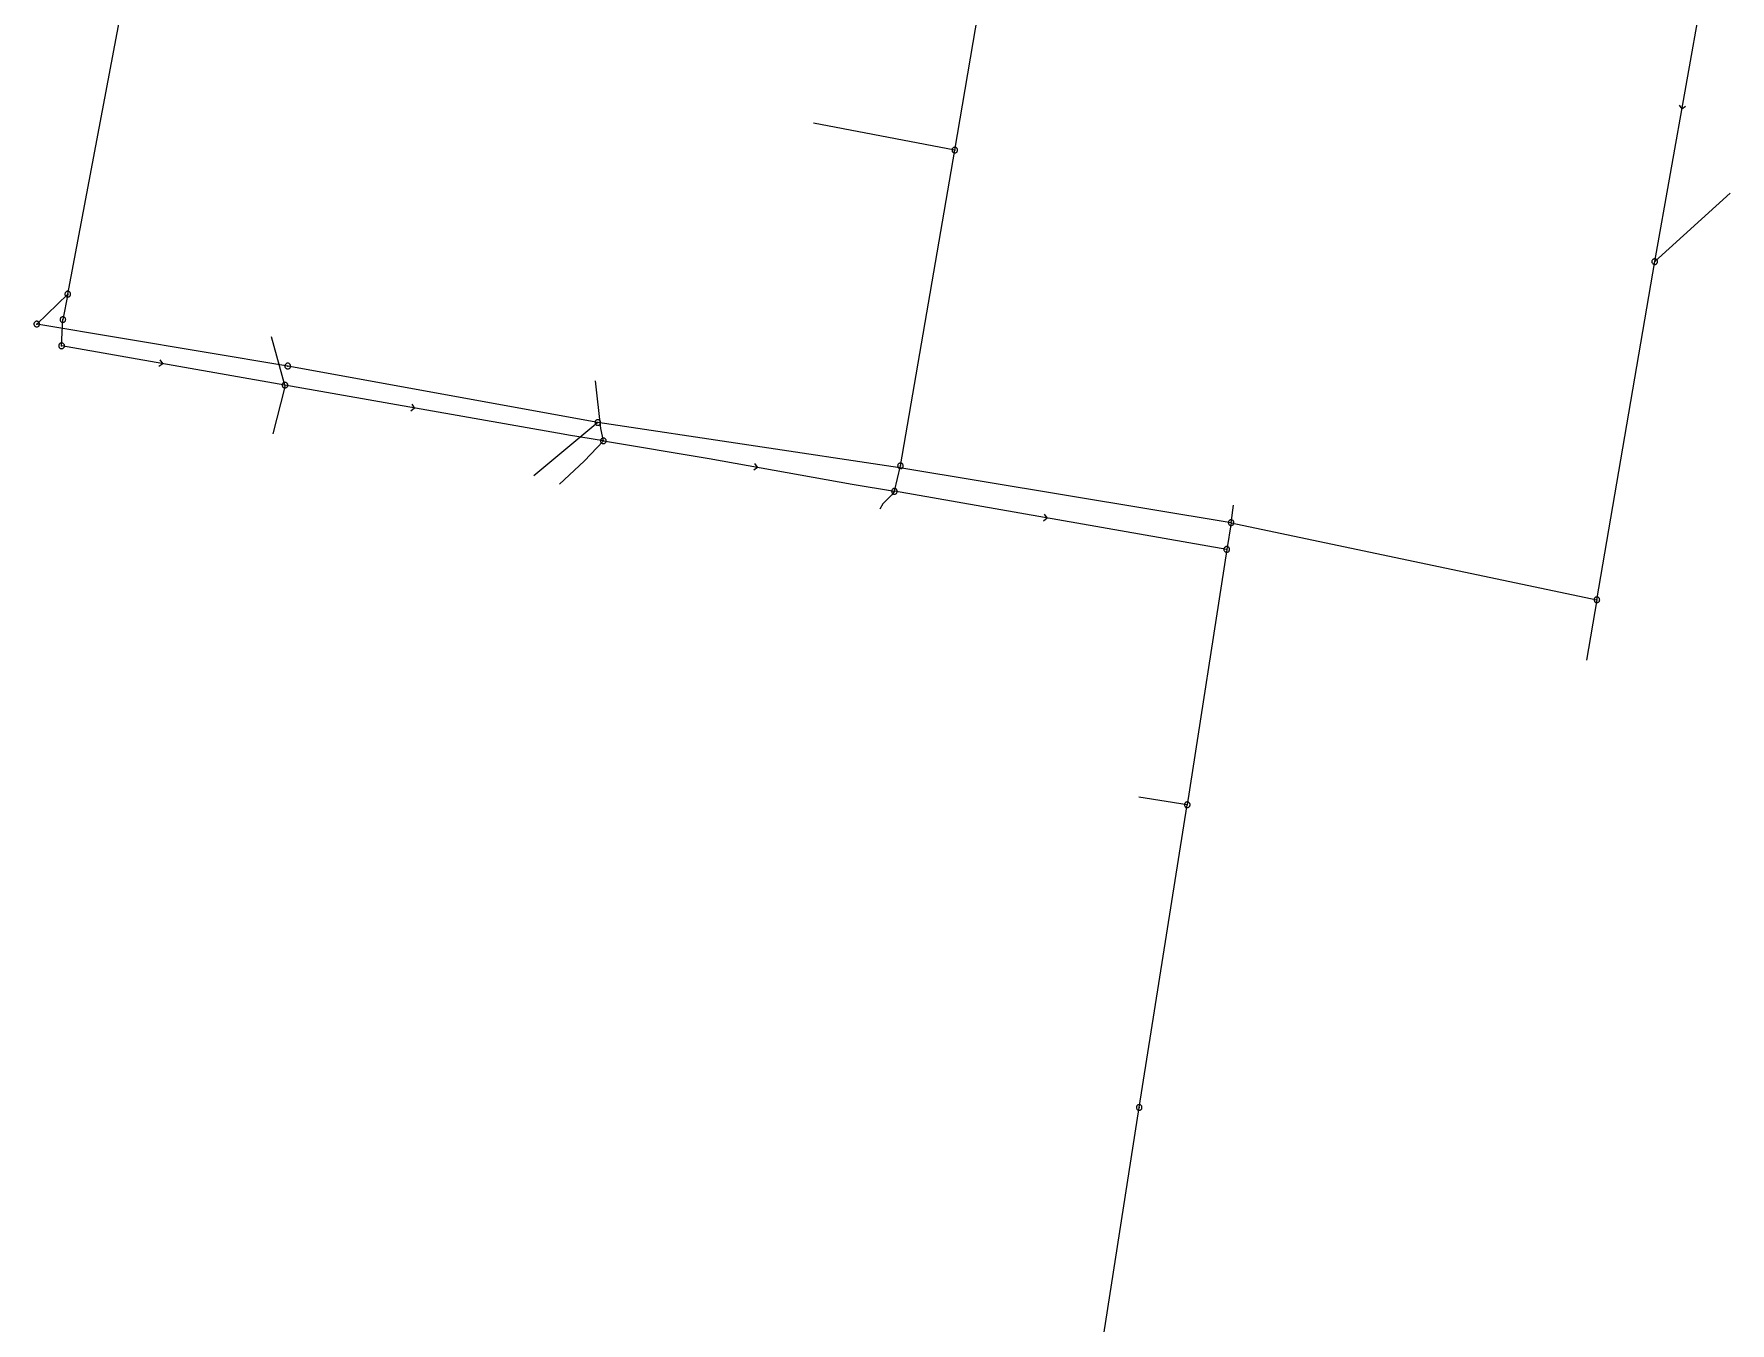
# Model space of a CAD drawing. Header units: metres. Extents: x 25504150 to 25508618, y 6694193 to 6702753.
# Drawn here: x 25505776.8 to 25506054, y 6697998.1 to 6698208.7 of the extents above; entities that cross this region are included whole.
import ezdxf

# ---------------------------------------------------------------- set-up
doc = ezdxf.new("R2010")
doc.units = ezdxf.units.M
for name, pattern in [('Sewer_node', [0]), ('Viemariputket', [0]), ('Viemarivarusteet', [0])]:
    doc.linetypes.add(name, pattern=pattern)
for name, color, linetype, lineweight in [('Sewer_node', 7, 'Sewer_node', 0), ('Viemariputket', 7, 'Viemariputket', 0), ('Viemarivarusteet', 7, 'Viemarivarusteet', 0)]:
    doc.layers.add(name, color=color, linetype=linetype, lineweight=lineweight)

msp = doc.modelspace()

# ---------------------------------------------------------------- linework, layer by layer
at = {"layer": 'Sewer_node', "color": 46, "linetype": 'Continuous', "true_color": 0x7f5f00, "flags": 128}
for points in [[(25506045.71, 6698197.08), (25506046.15, 6698196.48), (25506046.75, 6698196.91)], [(25505797.25, 6698154.4), (25505797.86, 6698154.84), (25505797.42, 6698155.44)], [(25505838.43, 6698147.15), (25505839.03, 6698147.6), (25505838.6, 6698148.2)], [(25505894.45, 6698137.47), (25505895.05, 6698137.92), (25505894.62, 6698138.52)], [(25505941.79, 6698129.18), (25505942.39, 6698129.63), (25505941.95, 6698130.23)]]:
    msp.add_lwpolyline(points, dxfattribs=at)
for points, elevation in [([(25505927.77, 6698189.73), (25505927.76, 6698189.8), (25505927.75, 6698189.87), (25505927.72, 6698189.94), (25505927.68, 6698190), (25505927.64, 6698190.06), (25505927.58, 6698190.1), (25505927.52, 6698190.14), (25505927.45, 6698190.17), (25505927.38, 6698190.18), (25505927.31, 6698190.19), (25505927.24, 6698190.18), (25505927.17, 6698190.17), (25505927.1, 6698190.14), (25505927.04, 6698190.1), (25505926.98, 6698190.06), (25505926.94, 6698190), (25505926.9, 6698189.94), (25505926.87, 6698189.87), (25505926.86, 6698189.8), (25505926.85, 6698189.73), (25505926.86, 6698189.66), (25505926.87, 6698189.59), (25505926.9, 6698189.52), (25505926.94, 6698189.46), (25505926.98, 6698189.4), (25505927.04, 6698189.36), (25505927.1, 6698189.32), (25505927.17, 6698189.29), (25505927.24, 6698189.28), (25505927.31, 6698189.27), (25505927.38, 6698189.28), (25505927.45, 6698189.29), (25505927.52, 6698189.32), (25505927.58, 6698189.36), (25505927.64, 6698189.4), (25505927.68, 6698189.46), (25505927.72, 6698189.52), (25505927.75, 6698189.59), (25505927.76, 6698189.66)], 38.36), ([(25506042.15, 6698171.5), (25506042.14, 6698171.57), (25506042.13, 6698171.64), (25506042.1, 6698171.71), (25506042.06, 6698171.77), (25506042.02, 6698171.83), (25506041.96, 6698171.87), (25506041.9, 6698171.91), (25506041.83, 6698171.94), (25506041.76, 6698171.95), (25506041.69, 6698171.96), (25506041.62, 6698171.95), (25506041.55, 6698171.94), (25506041.48, 6698171.91), (25506041.42, 6698171.87), (25506041.36, 6698171.83), (25506041.32, 6698171.77), (25506041.28, 6698171.71), (25506041.25, 6698171.64), (25506041.24, 6698171.57), (25506041.23, 6698171.5), (25506041.24, 6698171.43), (25506041.25, 6698171.36), (25506041.28, 6698171.29), (25506041.32, 6698171.23), (25506041.36, 6698171.17), (25506041.42, 6698171.13), (25506041.48, 6698171.09), (25506041.55, 6698171.06), (25506041.62, 6698171.05), (25506041.69, 6698171.04), (25506041.76, 6698171.05), (25506041.83, 6698171.06), (25506041.9, 6698171.09), (25506041.96, 6698171.13), (25506042.02, 6698171.17), (25506042.06, 6698171.23), (25506042.1, 6698171.29), (25506042.13, 6698171.36), (25506042.14, 6698171.43)], 38.15), ([(25505782.81, 6698166.2), (25505782.8, 6698166.27), (25505782.79, 6698166.35), (25505782.76, 6698166.41), (25505782.72, 6698166.48), (25505782.67, 6698166.53), (25505782.62, 6698166.58), (25505782.55, 6698166.62), (25505782.49, 6698166.65), (25505782.41, 6698166.66), (25505782.34, 6698166.67), (25505782.27, 6698166.66), (25505782.19, 6698166.65), (25505782.13, 6698166.62), (25505782.06, 6698166.58), (25505782.01, 6698166.53), (25505781.96, 6698166.48), (25505781.92, 6698166.41), (25505781.89, 6698166.35), (25505781.88, 6698166.27), (25505781.87, 6698166.2), (25505781.88, 6698166.13), (25505781.89, 6698166.05), (25505781.92, 6698165.99), (25505781.96, 6698165.92), (25505782.01, 6698165.87), (25505782.06, 6698165.82), (25505782.13, 6698165.78), (25505782.19, 6698165.75), (25505782.27, 6698165.74), (25505782.34, 6698165.73), (25505782.41, 6698165.74), (25505782.49, 6698165.75), (25505782.55, 6698165.78), (25505782.62, 6698165.82), (25505782.67, 6698165.87), (25505782.72, 6698165.92), (25505782.76, 6698165.99), (25505782.79, 6698166.05), (25505782.8, 6698166.13)], 38.7), ([(25505782, 6698162.03), (25505781.99, 6698162.1), (25505781.98, 6698162.17), (25505781.95, 6698162.24), (25505781.91, 6698162.3), (25505781.87, 6698162.36), (25505781.81, 6698162.4), (25505781.75, 6698162.44), (25505781.68, 6698162.47), (25505781.61, 6698162.48), (25505781.54, 6698162.49), (25505781.47, 6698162.48), (25505781.4, 6698162.47), (25505781.33, 6698162.44), (25505781.27, 6698162.4), (25505781.21, 6698162.36), (25505781.17, 6698162.3), (25505781.13, 6698162.24), (25505781.1, 6698162.17), (25505781.09, 6698162.1), (25505781.08, 6698162.03), (25505781.09, 6698161.96), (25505781.1, 6698161.89), (25505781.13, 6698161.82), (25505781.17, 6698161.76), (25505781.21, 6698161.7), (25505781.27, 6698161.66), (25505781.33, 6698161.62), (25505781.4, 6698161.59), (25505781.47, 6698161.58), (25505781.54, 6698161.57), (25505781.61, 6698161.58), (25505781.68, 6698161.59), (25505781.75, 6698161.62), (25505781.81, 6698161.66), (25505781.87, 6698161.7), (25505781.91, 6698161.76), (25505781.95, 6698161.82), (25505781.98, 6698161.89), (25505781.99, 6698161.96)], 38.74), ([(25505781.8, 6698157.75), (25505781.79, 6698157.82), (25505781.78, 6698157.9), (25505781.75, 6698157.96), (25505781.71, 6698158.03), (25505781.66, 6698158.08), (25505781.61, 6698158.13), (25505781.54, 6698158.17), (25505781.48, 6698158.2), (25505781.4, 6698158.21), (25505781.33, 6698158.22), (25505781.26, 6698158.21), (25505781.18, 6698158.2), (25505781.12, 6698158.17), (25505781.05, 6698158.13), (25505781, 6698158.08), (25505780.95, 6698158.03), (25505780.91, 6698157.96), (25505780.88, 6698157.9), (25505780.87, 6698157.82), (25505780.86, 6698157.75), (25505780.87, 6698157.68), (25505780.88, 6698157.6), (25505780.91, 6698157.54), (25505780.95, 6698157.47), (25505781, 6698157.42), (25505781.05, 6698157.37), (25505781.12, 6698157.33), (25505781.18, 6698157.3), (25505781.26, 6698157.29), (25505781.33, 6698157.28), (25505781.4, 6698157.29), (25505781.48, 6698157.3), (25505781.54, 6698157.33), (25505781.61, 6698157.37), (25505781.66, 6698157.42), (25505781.71, 6698157.47), (25505781.75, 6698157.54), (25505781.78, 6698157.6), (25505781.79, 6698157.68)], 38.63), ([(25505818.3, 6698151.33), (25505818.29, 6698151.4), (25505818.28, 6698151.47), (25505818.25, 6698151.54), (25505818.21, 6698151.6), (25505818.17, 6698151.66), (25505818.11, 6698151.7), (25505818.05, 6698151.74), (25505817.98, 6698151.77), (25505817.91, 6698151.78), (25505817.84, 6698151.79), (25505817.77, 6698151.78), (25505817.7, 6698151.77), (25505817.63, 6698151.74), (25505817.57, 6698151.7), (25505817.51, 6698151.66), (25505817.47, 6698151.6), (25505817.43, 6698151.54), (25505817.4, 6698151.47), (25505817.39, 6698151.4), (25505817.38, 6698151.33), (25505817.39, 6698151.26), (25505817.4, 6698151.19), (25505817.43, 6698151.12), (25505817.47, 6698151.06), (25505817.51, 6698151), (25505817.57, 6698150.96), (25505817.63, 6698150.92), (25505817.7, 6698150.89), (25505817.77, 6698150.88), (25505817.84, 6698150.87), (25505817.91, 6698150.88), (25505817.98, 6698150.89), (25505818.05, 6698150.92), (25505818.11, 6698150.96), (25505818.17, 6698151), (25505818.21, 6698151.06), (25505818.25, 6698151.12), (25505818.28, 6698151.19), (25505818.29, 6698151.26)], 38.52), ([(25505870.33, 6698142.23), (25505870.32, 6698142.3), (25505870.31, 6698142.37), (25505870.28, 6698142.44), (25505870.24, 6698142.5), (25505870.2, 6698142.56), (25505870.14, 6698142.6), (25505870.08, 6698142.64), (25505870.01, 6698142.67), (25505869.94, 6698142.68), (25505869.87, 6698142.69), (25505869.8, 6698142.68), (25505869.73, 6698142.67), (25505869.66, 6698142.64), (25505869.6, 6698142.6), (25505869.54, 6698142.56), (25505869.5, 6698142.5), (25505869.46, 6698142.44), (25505869.43, 6698142.37), (25505869.42, 6698142.3), (25505869.41, 6698142.23), (25505869.42, 6698142.16), (25505869.43, 6698142.09), (25505869.46, 6698142.02), (25505869.5, 6698141.96), (25505869.54, 6698141.9), (25505869.6, 6698141.86), (25505869.66, 6698141.82), (25505869.73, 6698141.79), (25505869.8, 6698141.78), (25505869.87, 6698141.77), (25505869.94, 6698141.78), (25505870.01, 6698141.79), (25505870.08, 6698141.82), (25505870.14, 6698141.86), (25505870.2, 6698141.9), (25505870.24, 6698141.96), (25505870.28, 6698142.02), (25505870.31, 6698142.09), (25505870.32, 6698142.16)], 38.3), ([(25505918.89, 6698138.14), (25505918.88, 6698138.21), (25505918.87, 6698138.28), (25505918.84, 6698138.35), (25505918.8, 6698138.41), (25505918.76, 6698138.47), (25505918.7, 6698138.51), (25505918.64, 6698138.55), (25505918.57, 6698138.58), (25505918.5, 6698138.59), (25505918.43, 6698138.6), (25505918.36, 6698138.59), (25505918.29, 6698138.58), (25505918.22, 6698138.55), (25505918.16, 6698138.51), (25505918.1, 6698138.47), (25505918.06, 6698138.41), (25505918.02, 6698138.35), (25505917.99, 6698138.28), (25505917.98, 6698138.21), (25505917.97, 6698138.14), (25505917.98, 6698138.07), (25505917.99, 6698138), (25505918.02, 6698137.93), (25505918.06, 6698137.87), (25505918.1, 6698137.81), (25505918.16, 6698137.77), (25505918.22, 6698137.73), (25505918.29, 6698137.7), (25505918.36, 6698137.69), (25505918.43, 6698137.68), (25505918.5, 6698137.69), (25505918.57, 6698137.7), (25505918.64, 6698137.73), (25505918.7, 6698137.77), (25505918.76, 6698137.81), (25505918.8, 6698137.87), (25505918.84, 6698137.93), (25505918.87, 6698138), (25505918.88, 6698138.07)], 38.09), ([(25505917.9, 6698133.98), (25505917.89, 6698134.05), (25505917.88, 6698134.12), (25505917.85, 6698134.19), (25505917.81, 6698134.25), (25505917.77, 6698134.31), (25505917.71, 6698134.35), (25505917.65, 6698134.39), (25505917.58, 6698134.42), (25505917.51, 6698134.43), (25505917.44, 6698134.44), (25505917.37, 6698134.43), (25505917.3, 6698134.42), (25505917.23, 6698134.39), (25505917.17, 6698134.35), (25505917.11, 6698134.31), (25505917.07, 6698134.25), (25505917.03, 6698134.19), (25505917, 6698134.12), (25505916.99, 6698134.05), (25505916.98, 6698133.98), (25505916.99, 6698133.91), (25505917, 6698133.84), (25505917.03, 6698133.77), (25505917.07, 6698133.71), (25505917.11, 6698133.65), (25505917.17, 6698133.61), (25505917.23, 6698133.57), (25505917.3, 6698133.54), (25505917.37, 6698133.53), (25505917.44, 6698133.52), (25505917.51, 6698133.53), (25505917.58, 6698133.54), (25505917.65, 6698133.57), (25505917.71, 6698133.61), (25505917.77, 6698133.65), (25505917.81, 6698133.71), (25505917.85, 6698133.77), (25505917.88, 6698133.84), (25505917.89, 6698133.91)], 38.19), ([(25505972.93, 6698128.86), (25505972.92, 6698128.93), (25505972.91, 6698129), (25505972.88, 6698129.07), (25505972.84, 6698129.13), (25505972.8, 6698129.19), (25505972.74, 6698129.23), (25505972.68, 6698129.27), (25505972.61, 6698129.3), (25505972.54, 6698129.31), (25505972.47, 6698129.32), (25505972.4, 6698129.31), (25505972.33, 6698129.3), (25505972.26, 6698129.27), (25505972.2, 6698129.23), (25505972.14, 6698129.19), (25505972.1, 6698129.13), (25505972.06, 6698129.07), (25505972.03, 6698129), (25505972.02, 6698128.93), (25505972.01, 6698128.86), (25505972.02, 6698128.79), (25505972.03, 6698128.72), (25505972.06, 6698128.65), (25505972.1, 6698128.59), (25505972.14, 6698128.53), (25505972.2, 6698128.49), (25505972.26, 6698128.45), (25505972.33, 6698128.42), (25505972.4, 6698128.41), (25505972.47, 6698128.4), (25505972.54, 6698128.41), (25505972.61, 6698128.42), (25505972.68, 6698128.45), (25505972.74, 6698128.49), (25505972.8, 6698128.53), (25505972.84, 6698128.59), (25505972.88, 6698128.65), (25505972.91, 6698128.72), (25505972.92, 6698128.79)], 38.01), ([(25505972.22, 6698124.5), (25505972.21, 6698124.57), (25505972.2, 6698124.65), (25505972.17, 6698124.71), (25505972.13, 6698124.78), (25505972.08, 6698124.83), (25505972.03, 6698124.88), (25505971.96, 6698124.92), (25505971.9, 6698124.95), (25505971.82, 6698124.96), (25505971.75, 6698124.97), (25505971.68, 6698124.96), (25505971.6, 6698124.95), (25505971.54, 6698124.92), (25505971.47, 6698124.88), (25505971.42, 6698124.83), (25505971.37, 6698124.78), (25505971.33, 6698124.71), (25505971.3, 6698124.65), (25505971.29, 6698124.57), (25505971.28, 6698124.5), (25505971.29, 6698124.43), (25505971.3, 6698124.35), (25505971.33, 6698124.29), (25505971.37, 6698124.22), (25505971.42, 6698124.17), (25505971.47, 6698124.12), (25505971.54, 6698124.08), (25505971.6, 6698124.05), (25505971.68, 6698124.04), (25505971.75, 6698124.03), (25505971.82, 6698124.04), (25505971.9, 6698124.05), (25505971.96, 6698124.08), (25505972.03, 6698124.12), (25505972.08, 6698124.17), (25505972.13, 6698124.22), (25505972.17, 6698124.29), (25505972.2, 6698124.35), (25505972.21, 6698124.43)], 37.96), ([(25506032.7, 6698116.26), (25506032.69, 6698116.33), (25506032.68, 6698116.4), (25506032.65, 6698116.47), (25506032.61, 6698116.53), (25506032.57, 6698116.59), (25506032.51, 6698116.63), (25506032.45, 6698116.67), (25506032.38, 6698116.7), (25506032.31, 6698116.71), (25506032.24, 6698116.72), (25506032.17, 6698116.71), (25506032.1, 6698116.7), (25506032.03, 6698116.67), (25506031.97, 6698116.63), (25506031.91, 6698116.59), (25506031.87, 6698116.53), (25506031.83, 6698116.47), (25506031.8, 6698116.4), (25506031.79, 6698116.33), (25506031.78, 6698116.26), (25506031.79, 6698116.19), (25506031.8, 6698116.12), (25506031.83, 6698116.05), (25506031.87, 6698115.99), (25506031.91, 6698115.93), (25506031.97, 6698115.89), (25506032.03, 6698115.85), (25506032.1, 6698115.82), (25506032.17, 6698115.81), (25506032.24, 6698115.8), (25506032.31, 6698115.81), (25506032.38, 6698115.82), (25506032.45, 6698115.85), (25506032.51, 6698115.89), (25506032.57, 6698115.93), (25506032.61, 6698115.99), (25506032.65, 6698116.05), (25506032.68, 6698116.12), (25506032.69, 6698116.19)], 38.26), ([(25505965.76, 6698082.78), (25505965.75, 6698082.85), (25505965.74, 6698082.92), (25505965.71, 6698082.99), (25505965.67, 6698083.05), (25505965.63, 6698083.11), (25505965.57, 6698083.15), (25505965.51, 6698083.19), (25505965.44, 6698083.22), (25505965.37, 6698083.23), (25505965.3, 6698083.24), (25505965.23, 6698083.23), (25505965.16, 6698083.22), (25505965.09, 6698083.19), (25505965.03, 6698083.15), (25505964.97, 6698083.11), (25505964.93, 6698083.05), (25505964.89, 6698082.99), (25505964.86, 6698082.92), (25505964.85, 6698082.85), (25505964.84, 6698082.78), (25505964.85, 6698082.71), (25505964.86, 6698082.64), (25505964.89, 6698082.57), (25505964.93, 6698082.51), (25505964.97, 6698082.45), (25505965.03, 6698082.41), (25505965.09, 6698082.37), (25505965.16, 6698082.34), (25505965.23, 6698082.33), (25505965.3, 6698082.32), (25505965.37, 6698082.33), (25505965.44, 6698082.34), (25505965.51, 6698082.37), (25505965.57, 6698082.41), (25505965.63, 6698082.45), (25505965.67, 6698082.51), (25505965.71, 6698082.57), (25505965.74, 6698082.64), (25505965.75, 6698082.71)], 37.6), ([(25505957.9, 6698033.33), (25505957.89, 6698033.4), (25505957.88, 6698033.47), (25505957.85, 6698033.54), (25505957.81, 6698033.6), (25505957.77, 6698033.66), (25505957.71, 6698033.7), (25505957.65, 6698033.74), (25505957.58, 6698033.77), (25505957.51, 6698033.78), (25505957.44, 6698033.79), (25505957.37, 6698033.78), (25505957.3, 6698033.77), (25505957.23, 6698033.74), (25505957.17, 6698033.7), (25505957.11, 6698033.66), (25505957.07, 6698033.6), (25505957.03, 6698033.54), (25505957, 6698033.47), (25505956.99, 6698033.4), (25505956.98, 6698033.33), (25505956.99, 6698033.26), (25505957, 6698033.19), (25505957.03, 6698033.12), (25505957.07, 6698033.06), (25505957.11, 6698033), (25505957.17, 6698032.96), (25505957.23, 6698032.92), (25505957.3, 6698032.89), (25505957.37, 6698032.88), (25505957.44, 6698032.87), (25505957.51, 6698032.88), (25505957.58, 6698032.89), (25505957.65, 6698032.92), (25505957.71, 6698032.96), (25505957.77, 6698033), (25505957.81, 6698033.06), (25505957.85, 6698033.12), (25505957.88, 6698033.19), (25505957.89, 6698033.26)], 37.53)]:
    msp.add_lwpolyline(points, close=True, dxfattribs=dict(at, elevation=elevation))
at = {"layer": 'Sewer_node', "color": 252, "linetype": 'Continuous', "lineweight": 9, "true_color": 0x848484, "flags": 128}
for points, elevation in [([(25505777.73, 6698161.31), (25505777.72, 6698161.38), (25505777.71, 6698161.45), (25505777.68, 6698161.52), (25505777.64, 6698161.58), (25505777.6, 6698161.64), (25505777.54, 6698161.68), (25505777.48, 6698161.72), (25505777.41, 6698161.75), (25505777.34, 6698161.76), (25505777.27, 6698161.77), (25505777.2, 6698161.76), (25505777.13, 6698161.75), (25505777.06, 6698161.72), (25505777, 6698161.68), (25505776.94, 6698161.64), (25505776.9, 6698161.58), (25505776.86, 6698161.52), (25505776.83, 6698161.45), (25505776.82, 6698161.38), (25505776.81, 6698161.31), (25505776.82, 6698161.24), (25505776.83, 6698161.17), (25505776.86, 6698161.1), (25505776.9, 6698161.04), (25505776.94, 6698160.98), (25505777, 6698160.94), (25505777.06, 6698160.9), (25505777.13, 6698160.87), (25505777.2, 6698160.86), (25505777.27, 6698160.85), (25505777.34, 6698160.86), (25505777.41, 6698160.87), (25505777.48, 6698160.9), (25505777.54, 6698160.94), (25505777.6, 6698160.98), (25505777.64, 6698161.04), (25505777.68, 6698161.1), (25505777.71, 6698161.17), (25505777.72, 6698161.24)], 38.66), ([(25505818.76, 6698154.44), (25505818.75, 6698154.51), (25505818.74, 6698154.59), (25505818.71, 6698154.65), (25505818.67, 6698154.72), (25505818.62, 6698154.77), (25505818.57, 6698154.82), (25505818.5, 6698154.86), (25505818.44, 6698154.89), (25505818.36, 6698154.9), (25505818.29, 6698154.91), (25505818.22, 6698154.9), (25505818.14, 6698154.89), (25505818.08, 6698154.86), (25505818.01, 6698154.82), (25505817.96, 6698154.77), (25505817.91, 6698154.72), (25505817.87, 6698154.65), (25505817.84, 6698154.59), (25505817.83, 6698154.51), (25505817.82, 6698154.44), (25505817.83, 6698154.37), (25505817.84, 6698154.29), (25505817.87, 6698154.23), (25505817.91, 6698154.16), (25505817.96, 6698154.11), (25505818.01, 6698154.06), (25505818.08, 6698154.02), (25505818.14, 6698153.99), (25505818.22, 6698153.98), (25505818.29, 6698153.97), (25505818.36, 6698153.98), (25505818.44, 6698153.99), (25505818.5, 6698154.02), (25505818.57, 6698154.06), (25505818.62, 6698154.11), (25505818.67, 6698154.16), (25505818.71, 6698154.23), (25505818.74, 6698154.29), (25505818.75, 6698154.37)], 38.48), ([(25505869.43, 6698145.22), (25505869.42, 6698145.29), (25505869.41, 6698145.36), (25505869.38, 6698145.43), (25505869.34, 6698145.49), (25505869.3, 6698145.55), (25505869.24, 6698145.59), (25505869.18, 6698145.63), (25505869.11, 6698145.66), (25505869.04, 6698145.67), (25505868.97, 6698145.68), (25505868.9, 6698145.67), (25505868.83, 6698145.66), (25505868.76, 6698145.63), (25505868.7, 6698145.59), (25505868.64, 6698145.55), (25505868.6, 6698145.49), (25505868.56, 6698145.43), (25505868.53, 6698145.36), (25505868.52, 6698145.29), (25505868.51, 6698145.22), (25505868.52, 6698145.15), (25505868.53, 6698145.08), (25505868.56, 6698145.01), (25505868.6, 6698144.95), (25505868.64, 6698144.89), (25505868.7, 6698144.85), (25505868.76, 6698144.81), (25505868.83, 6698144.78), (25505868.9, 6698144.77), (25505868.97, 6698144.76), (25505869.04, 6698144.77), (25505869.11, 6698144.78), (25505869.18, 6698144.81), (25505869.24, 6698144.85), (25505869.3, 6698144.89), (25505869.34, 6698144.95), (25505869.38, 6698145.01), (25505869.41, 6698145.08), (25505869.42, 6698145.15)], 38.27)]:
    msp.add_lwpolyline(points, close=True, dxfattribs=dict(at, elevation=elevation))
at = {"layer": 'Viemariputket', "color": 1, "linetype": 'Continuous', "lineweight": 15}
for p, q in [((25505927.31, 6698189.73), (25505935.65, 6698238.51, 35.96)), ((25506041.69, 6698171.5, 35.35), (25506051.53, 6698226.6, 35.39)), ((25505782.34, 6698166.2), (25505792.3, 6698218.75)), ((25505927.31, 6698189.73), (25505904.22, 6698194.11)), ((25505918.43, 6698138.14), (25505927.31, 6698189.73)), ((25506041.69, 6698171.5), (25506054.01, 6698182.7)), ((25506032.24, 6698116.26), (25506041.69, 6698171.5)), ((25505782.34, 6698166.2), (25505781.54, 6698162.03)), ((25505781.33, 6698157.75), (25505781.54, 6698162.03)), ((25505817.84, 6698151.33), (25505815.65, 6698159.21)), ((25505817.84, 6698151.33), (25505781.33, 6698157.75)), ((25505917.44, 6698133.98), (25505918.43, 6698138.14)), ((25505971.75, 6698124.5), (25505917.44, 6698133.98)), ((25505972.47, 6698128.86), (25505972.88, 6698131.71)), ((25505972.47, 6698128.86), (25505971.75, 6698124.5)), ((25505972.47, 6698128.86), (25506032.24, 6698116.26)), ((25505971.75, 6698124.5, 35.02), (25505965.3, 6698082.78, 34.98)), ((25506032.24, 6698116.26, 35.41), (25506030.52, 6698106.41)), ((25505965.3, 6698082.78, 35.34), (25505957.36, 6698084.02, 35.41)), ((25505957.44, 6698033.33), (25505965.3, 6698082.78)), ((25505949.42, 6697982.05), (25505957.44, 6698033.33))]:
    msp.add_line(p, q, dxfattribs=at)
at = {"layer": 'Viemariputket', "color": 251, "linetype": 'Continuous', "lineweight": 5, "true_color": 0x595959}
for p, q in [((25505782.34, 6698166.2, 36.12), (25505777.27, 6698161.31, 36.95)), ((25505818.29, 6698154.44, 35.94), (25505777.27, 6698161.31, 36.16)), ((25505868.97, 6698145.22, 35.56), (25505818.29, 6698154.44, 35.94)), ((25505918.33, 6698137.84, 35.35), (25505868.97, 6698145.22, 35.56)), ((25505972.47, 6698128.86), (25505918.33, 6698137.84, 35.22))]:
    msp.add_line(p, q, dxfattribs=at)
at = {"layer": 'Viemariputket', "color": 251, "linetype": 'Continuous', "lineweight": 15, "true_color": 0x595959}
msp.add_line((25505868.97, 6698145.22), (25505858.51, 6698136.49), dxfattribs=at)
at = {"layer": 'Viemariputket', "color": 1, "linetype": 'Continuous', "lineweight": 15, "flags": 128}
for points in [[(25505817.84, 6698151.33), (25505817.76, 6698150.84), (25505815.85, 6698143.38)], [(25505869.87, 6698142.23), (25505869.45, 6698144.24), (25505868.58, 6698152.03)], [(25505869.87, 6698142.23), (25505866.74, 6698138.93), (25505862.68, 6698135.15)], [(25505869.87, 6698142.23), (25505887.14, 6698139.33), (25505910.55, 6698135.15), (25505917.44, 6698133.98)], [(25505917.44, 6698133.98), (25505917.01, 6698133.42), (25505916.28, 6698132.62), (25505915.53, 6698131.93), (25505915.06, 6698131.07)]]:
    msp.add_lwpolyline(points, dxfattribs=at)
at = {"layer": 'Viemariputket', "color": 1, "linetype": 'Continuous', "lineweight": 15}
msp.add_polyline3d([(25505869.87, 6698142.23, 35.47), (25505864.19, 6698143.17, 0), (25505863.29, 6698143.33, 0), (25505817.84, 6698151.33, 35.67)], dxfattribs=at)
at = {"layer": 'Viemarivarusteet', "color": 1}
for p in [(25505927.31, 6698189.73, 38.36), (25506041.69, 6698171.5, 38.15), (25505782.34, 6698166.2, 38.7), (25505781.54, 6698162.03, 38.74), (25505781.33, 6698157.75, 38.63), (25505817.84, 6698151.33, 38.52), (25505869.87, 6698142.23, 38.3), (25505918.43, 6698138.14, 38.09), (25505917.44, 6698133.98, 38.19), (25505972.47, 6698128.86, 38.01), (25505971.75, 6698124.5, 37.96), (25506032.24, 6698116.26, 38.26), (25505965.3, 6698082.78, 37.6), (25505957.44, 6698033.33, 37.53)]:
    msp.add_point(p, dxfattribs=at)
at = {"layer": 'Viemarivarusteet', "color": 30, "true_color": 0xff7f00}
for p in [(25505777.27, 6698161.31, 38.66), (25505818.29, 6698154.44, 38.48), (25505868.97, 6698145.22, 38.27)]:
    msp.add_point(p, dxfattribs=at)

doc.saveas('drawing.dxf')
